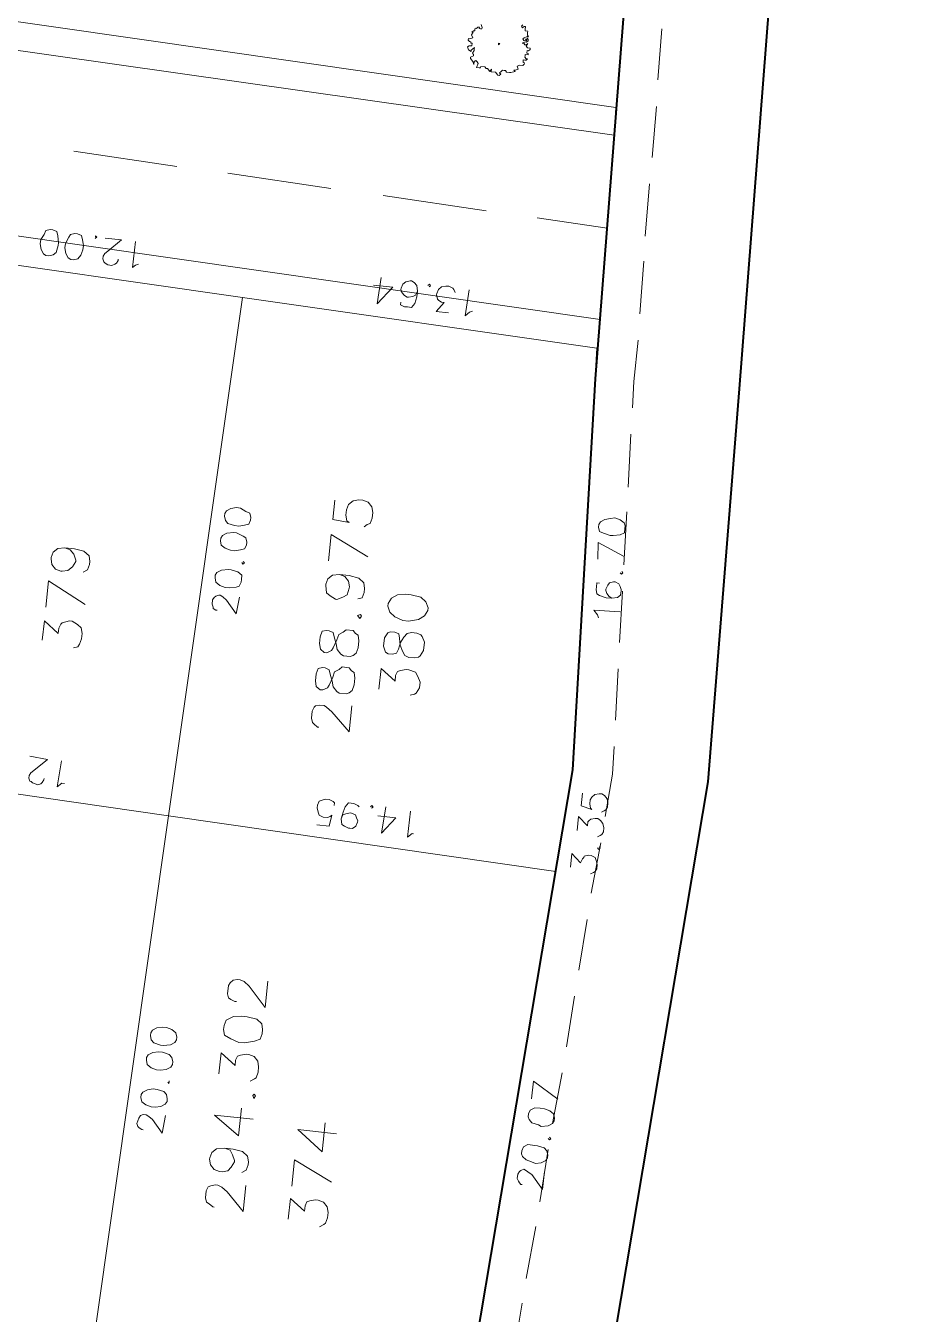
# Model space of a CAD drawing. Header units: metres. Extents: x -977055 to 805873, y -1033982 to 242021.
# Drawn here: x 2795.32 to 2829.6, y 1034.09 to 1083.47 of the extents above; entities that cross this region are included whole.
import ezdxf

# ---------------------------------------------------------------- set-up
doc = ezdxf.new("R2010")
doc.units = ezdxf.units.M
for name, color, linetype in [('PDF_0', 7, 'Continuous'), ('PDF_acera', 7, 'Continuous'), ('PDF_areas por lote', 7, 'Continuous'), ('PDF_COTAS', 7, 'Continuous'), ('PDF_linea de centro', 7, 'Continuous'), ('PDF_LOTES', 7, 'Continuous'), ('PDF_No. lotes', 7, 'Continuous'), ('PDF_PLANTAS', 7, 'Continuous'), ('PDF_Poligono Ceres', 7, 'Continuous')]:
    doc.layers.add(name, color=color, linetype=linetype)

# ---------------------------------------------------------------- blocks, each defined once
blk = doc.blocks.new('CALLE')
at = {"layer": 'PDF_0', "lineweight": 9}
for points in [[(15.706656, -308.41776), (14.097888, -308.333088)], [(18.077472, -308.587104), (16.468704, -308.460096)], [(20.448288, -308.714112), (18.83952, -308.62944)], [(50.083488, -308.62944), (48.47472, -308.671776)], [(52.454304, -308.587104), (50.887872, -308.62944)], [(54.82512, -308.502432), (53.258688, -308.544768)], [(22.819104, -308.883456), (21.252672, -308.756448)], [(25.18992, -309.010464), (23.623488, -308.925792)], [(40.049856, -309.010464), (38.441088, -309.095136)], [(42.420672, -308.883456), (40.811904, -308.968128)], [(45.29952, -308.798784), (44.02944, -308.798784), (43.225056, -308.84112)], [(47.712672, -308.714112), (46.103904, -308.756448)], [(27.560736, -309.137472), (25.994304, -309.0528)], [(29.931552, -309.306816), (28.36512, -309.179808)], [(32.895072, -309.391488), (32.048352, -309.433824), (30.735936, -309.349152)], [(35.265888, -309.26448), (33.699456, -309.349152)], [(37.636704, -309.137472), (36.070272, -309.222144)]]:
    blk.add_lwpolyline(points, dxfattribs=at)
at = {"layer": 'PDF_acera', "lineweight": 9}
for points in [[(43.775424, -239.41008), (47.83968, -249.697728), (45.807552, -307.57104)], [(51.43824, -307.401696), (52.623648, -272.770848), (51.43824, -307.401696), (52.28496, -307.35936), (53.512704, -272.770848), (52.28496, -307.35936)]]:
    blk.add_lwpolyline(points, dxfattribs=at)
at = {"layer": 'PDF_areas por lote', "lineweight": 9}
for points in [[(17.611776, -298.765152), (17.611776, -298.722816), (17.696448, -298.595808), (17.738784, -298.511136), (17.865792, -298.4688), (18.077472, -298.4688), (18.20448, -298.511136), (18.246816, -298.595808), (18.289152, -298.722816), (18.289152, -298.807488), (18.246816, -298.934496), (18.119808, -299.10384), (17.56944, -299.654208), (18.373824, -299.654208)], [(19.432224, -298.89216), (19.389888, -299.061504), (19.26288, -299.146176), (19.093536, -299.230848), (19.0512, -299.230848), (18.881856, -299.146176), (18.754848, -299.061504), (18.712512, -298.89216), (18.712512, -298.807488), (18.754848, -298.638144), (18.881856, -298.511136), (19.0512, -298.4688), (19.093536, -298.4688), (19.26288, -298.511136), (19.389888, -298.638144), (19.432224, -298.89216), (19.432224, -299.146176), (19.389888, -299.442528), (19.26288, -299.611872), (19.093536, -299.654208), (19.008864, -299.654208), (18.83952, -299.611872), (18.754848, -299.484864)], [(20.405952, -299.654208), (20.405952, -298.4688), (19.855584, -299.273184), (20.702304, -299.273184)], [(21.676032, -298.4688), (22.311072, -298.4688), (21.972384, -298.934496), (22.141728, -298.934496), (22.268736, -298.976832), (22.311072, -299.061504), (22.353408, -299.230848), (22.353408, -299.31552), (22.311072, -299.484864), (22.184064, -299.611872), (22.01472, -299.654208), (21.845376, -299.654208), (21.676032, -299.611872), (21.633696, -299.569536), (21.549024, -299.442528)], [(23.91984, -298.765152), (23.91984, -298.722816), (23.962176, -298.595808), (24.004512, -298.511136), (24.13152, -298.4688), (24.385536, -298.4688), (24.470208, -298.511136), (24.55488, -298.595808), (24.597216, -298.722816), (24.597216, -298.807488), (24.55488, -298.934496), (24.427872, -299.10384), (23.835168, -299.654208), (24.639552, -299.654208)], [(32.514048, -300.37392), (32.514048, -300.331584), (32.59872, -300.204576), (32.641056, -300.16224), (32.768064, -300.119904), (32.979744, -300.119904), (33.106752, -300.16224), (33.149088, -300.204576), (33.191424, -300.331584), (33.191424, -300.458592), (33.149088, -300.543264), (33.02208, -300.712608), (32.471712, -301.305312), (33.276096, -301.305312)], [(37.213344, -300.500928), (37.171008, -300.670272), (37.044, -300.79728), (36.874656, -300.839616), (36.83232, -300.839616), (36.62064, -300.79728), (36.535968, -300.670272), (36.451296, -300.500928), (36.451296, -300.458592), (36.535968, -300.289248), (36.62064, -300.16224), (36.83232, -300.119904), (36.874656, -300.119904), (37.044, -300.16224), (37.171008, -300.289248), (37.213344, -300.500928), (37.213344, -300.79728), (37.171008, -301.093632), (37.044, -301.262976), (36.874656, -301.305312), (36.747648, -301.305312), (36.578304, -301.262976), (36.535968, -301.135968)], [(37.848384, -301.305312), (38.398752, -300.119904), (37.594368, -300.119904)], [(39.457152, -300.119904), (38.864448, -300.119904), (38.822112, -300.627936), (38.864448, -300.543264), (39.033792, -300.500928), (39.203136, -300.500928), (39.37248, -300.543264), (39.499488, -300.670272), (39.541824, -300.839616), (39.541824, -300.966624), (39.499488, -301.135968), (39.37248, -301.262976), (39.203136, -301.305312), (39.033792, -301.305312), (38.864448, -301.262976), (38.822112, -301.178304), (38.73744, -301.093632)]]:
    blk.add_lwpolyline(points, dxfattribs=at)
for points in [[(23.030784, -298.4688), (22.86144, -298.511136), (22.776768, -298.722816), (22.692096, -298.976832), (22.692096, -299.146176), (22.776768, -299.442528), (22.86144, -299.611872), (23.030784, -299.654208), (23.157792, -299.654208), (23.327136, -299.611872), (23.454144, -299.442528), (23.49648, -299.146176), (23.49648, -298.976832), (23.454144, -298.722816), (23.327136, -298.511136), (23.157792, -298.4688)], [(21.125664, -299.569536), (21.040992, -299.611872), (21.125664, -299.654208), (21.168, -299.611872)], [(33.911136, -300.119904), (33.741792, -300.16224), (33.65712, -300.289248), (33.65712, -300.37392), (33.741792, -300.500928), (33.826464, -300.543264), (34.08048, -300.627936), (34.249824, -300.670272), (34.334496, -300.79728), (34.419168, -300.881952), (34.419168, -301.093632), (34.334496, -301.178304), (34.29216, -301.262976), (34.122816, -301.305312), (33.911136, -301.305312), (33.741792, -301.262976), (33.65712, -301.178304), (33.614784, -301.093632), (33.614784, -300.881952), (33.65712, -300.79728), (33.784128, -300.670272), (33.953472, -300.627936), (34.165152, -300.543264), (34.29216, -300.500928), (34.334496, -300.37392), (34.334496, -300.289248), (34.29216, -300.16224), (34.122816, -300.119904)], [(35.054208, -300.119904), (34.884864, -300.16224), (34.800192, -300.289248), (34.800192, -300.37392), (34.884864, -300.500928), (34.969536, -300.543264), (35.223552, -300.627936), (35.392896, -300.670272), (35.477568, -300.79728), (35.56224, -300.881952), (35.56224, -301.093632), (35.477568, -301.178304), (35.435232, -301.262976), (35.265888, -301.305312), (35.054208, -301.305312), (34.884864, -301.262976), (34.800192, -301.178304), (34.757856, -301.093632), (34.757856, -300.881952), (34.800192, -300.79728), (34.9272, -300.670272), (35.096544, -300.627936), (35.308224, -300.543264), (35.435232, -300.500928), (35.477568, -300.37392), (35.477568, -300.289248), (35.435232, -300.16224), (35.265888, -300.119904)], [(36.027936, -301.178304), (35.943264, -301.262976), (36.027936, -301.305312), (36.070272, -301.262976)]]:
    blk.add_lwpolyline(points, close=True, dxfattribs=at)
at = {"layer": 'PDF_COTAS', "lineweight": 9}
for points in [[(45.93456, -290.63664), (45.976896, -290.763648), (46.061568, -290.84832), (46.273248, -290.890656), (46.35792, -290.890656), (46.5696, -290.84832), (46.696608, -290.805984), (46.738944, -290.678976), (46.738944, -290.594304), (46.696608, -290.467296), (46.5696, -290.42496), (46.400256, -290.340288), (46.273248, -290.340288), (46.103904, -290.382624), (45.976896, -290.467296), (45.93456, -290.551968)], [(45.892224, -291.398688), (45.93456, -291.525696), (46.061568, -291.610368), (46.230912, -291.652704), (46.35792, -291.652704), (46.527264, -291.610368), (46.654272, -291.568032), (46.696608, -291.441024), (46.696608, -291.356352), (46.654272, -291.229344), (46.5696, -291.187008), (46.35792, -291.102336), (46.230912, -291.102336), (46.061568, -291.144672), (45.93456, -291.229344), (45.892224, -291.314016)], [(30.6936, -291.69504), (30.651264, -292.245408), (30.27024, -291.864384), (30.185568, -291.779712), (30.100896, -291.737376), (30.016224, -291.737376), (29.931552, -291.779712), (29.931552, -291.822048), (29.889216, -291.864384), (29.84688, -292.033728), (29.889216, -292.1184), (29.931552, -292.160736), (30.016224, -292.203072), (30.05856, -292.203072), (30.016224, -292.203072), (29.931552, -292.160736), (29.889216, -292.1184), (29.84688, -292.033728), (29.889216, -291.864384), (29.931552, -291.822048), (29.931552, -291.779712), (30.016224, -291.737376), (30.100896, -291.737376), (30.185568, -291.779712), (30.27024, -291.864384), (30.651264, -292.245408)], [(30.651264, -292.668768), (29.84688, -292.626432), (29.973888, -292.75344), (29.973888, -292.838112), (29.973888, -292.75344), (29.84688, -292.626432)], [(20.236608, -296.98704), (19.68624, -296.944704), (20.067264, -296.606016), (20.151936, -296.479008), (20.194272, -296.394336), (20.194272, -296.309664), (20.151936, -296.224992), (20.067264, -296.182656), (19.89792, -296.14032), (19.813248, -296.182656), (19.770912, -296.224992), (19.728576, -296.309664), (19.728576, -296.352), (19.728576, -296.309664), (19.770912, -296.224992), (19.813248, -296.182656), (19.89792, -296.14032), (20.067264, -296.182656), (20.151936, -296.224992), (20.194272, -296.309664), (20.194272, -296.394336), (20.151936, -296.479008), (20.067264, -296.606016), (19.68624, -296.944704)], [(20.702304, -296.182656), (20.575296, -296.224992), (20.490624, -296.352), (20.448288, -296.521344), (20.448288, -296.648352), (20.490624, -296.817696), (20.575296, -296.944704), (20.659968, -296.98704), (20.74464, -296.98704), (20.871648, -296.944704), (20.95632, -296.860032), (20.998656, -296.648352), (20.998656, -296.521344), (20.95632, -296.352), (20.871648, -296.224992), (20.786976, -296.182656)], [(20.702304, -296.182656), (20.575296, -296.224992), (20.490624, -296.352), (20.448288, -296.521344), (20.448288, -296.648352), (20.490624, -296.817696), (20.575296, -296.944704), (20.659968, -296.98704), (20.74464, -296.98704), (20.871648, -296.944704), (20.95632, -296.860032), (20.998656, -296.648352), (20.998656, -296.521344), (20.95632, -296.352), (20.871648, -296.224992), (20.786976, -296.182656)], [(21.845376, -296.224992), (21.718368, -296.267328), (21.633696, -296.394336), (21.59136, -296.56368), (21.59136, -296.690688), (21.633696, -296.860032), (21.718368, -296.98704), (21.80304, -297.029376), (21.887712, -297.029376), (22.01472, -296.98704), (22.099392, -296.902368), (22.141728, -296.690688), (22.141728, -296.56368), (22.099392, -296.394336), (22.01472, -296.267328), (21.930048, -296.224992)], [(21.845376, -296.224992), (21.718368, -296.267328), (21.633696, -296.394336), (21.59136, -296.56368), (21.59136, -296.690688), (21.633696, -296.860032), (21.718368, -296.98704), (21.80304, -297.029376), (21.887712, -297.029376), (22.01472, -296.98704), (22.099392, -296.902368), (22.141728, -296.690688), (22.141728, -296.56368), (22.099392, -296.394336), (22.01472, -296.267328), (21.930048, -296.224992)], [(22.607424, -296.267328), (22.480416, -296.309664), (22.395744, -296.394336), (22.353408, -296.606016), (22.353408, -296.690688), (22.395744, -296.902368), (22.480416, -297.029376), (22.565088, -297.071712), (22.64976, -297.071712), (22.776768, -297.029376), (22.86144, -296.902368), (22.903776, -296.733024), (22.903776, -296.606016), (22.86144, -296.436672), (22.776768, -296.309664), (22.692096, -296.267328)], [(22.607424, -296.267328), (22.480416, -296.309664), (22.395744, -296.394336), (22.353408, -296.606016), (22.353408, -296.690688), (22.395744, -296.902368), (22.480416, -297.029376), (22.565088, -297.071712), (22.64976, -297.071712), (22.776768, -297.029376), (22.86144, -296.902368), (22.903776, -296.733024), (22.903776, -296.606016), (22.86144, -296.436672), (22.776768, -296.309664), (22.692096, -296.267328)], [(36.19728, -297.537408), (35.689248, -297.495072), (36.070272, -297.156384), (36.154944, -297.029376), (36.19728, -296.944704), (36.19728, -296.902368), (36.154944, -296.817696), (36.112608, -296.77536), (36.027936, -296.733024), (35.900928, -296.733024), (35.816256, -296.77536), (35.77392, -296.77536), (35.731584, -296.860032), (35.731584, -296.902368), (35.731584, -296.860032), (35.77392, -296.77536), (35.816256, -296.77536), (35.900928, -296.733024), (36.027936, -296.733024), (36.112608, -296.77536), (36.154944, -296.817696), (36.19728, -296.902368), (36.19728, -296.944704), (36.154944, -297.029376), (36.070272, -297.156384), (35.689248, -297.495072)], [(36.705312, -296.733024), (36.578304, -296.77536), (36.493632, -296.902368), (36.451296, -297.071712), (36.451296, -297.19872), (36.493632, -297.4104), (36.535968, -297.495072), (36.662976, -297.537408), (36.747648, -297.537408), (36.874656, -297.537408), (36.959328, -297.4104), (37.001664, -297.19872), (37.001664, -297.114048), (36.959328, -296.902368), (36.874656, -296.77536), (36.789984, -296.733024)], [(36.705312, -296.733024), (36.578304, -296.77536), (36.493632, -296.902368), (36.451296, -297.071712), (36.451296, -297.19872), (36.493632, -297.4104), (36.535968, -297.495072), (36.662976, -297.537408), (36.747648, -297.537408), (36.874656, -297.537408), (36.959328, -297.4104), (37.001664, -297.19872), (37.001664, -297.114048), (36.959328, -296.902368), (36.874656, -296.77536), (36.789984, -296.733024)], [(37.848384, -296.77536), (37.721376, -296.817696), (37.636704, -296.944704), (37.594368, -297.114048), (37.594368, -297.241056), (37.636704, -297.4104), (37.67904, -297.537408), (37.806048, -297.579744), (37.89072, -297.579744), (38.017728, -297.537408), (38.060064, -297.452736), (38.144736, -297.241056), (38.144736, -297.156384), (38.1024, -296.944704), (38.017728, -296.817696), (37.933056, -296.77536)], [(37.848384, -296.77536), (37.721376, -296.817696), (37.636704, -296.944704), (37.594368, -297.114048), (37.594368, -297.241056), (37.636704, -297.4104), (37.67904, -297.537408), (37.806048, -297.579744), (37.89072, -297.579744), (38.017728, -297.537408), (38.060064, -297.452736), (38.144736, -297.241056), (38.144736, -297.156384), (38.1024, -296.944704), (38.017728, -296.817696), (37.933056, -296.77536)], [(38.610432, -296.817696), (38.483424, -296.860032), (38.398752, -296.944704), (38.356416, -297.156384), (38.356416, -297.283392), (38.398752, -297.452736), (38.441088, -297.579744), (38.568096, -297.62208), (38.652768, -297.62208), (38.779776, -297.579744), (38.822112, -297.452736), (38.906784, -297.283392), (38.906784, -297.156384), (38.864448, -296.98704), (38.779776, -296.860032), (38.695104, -296.817696)], [(38.610432, -296.817696), (38.483424, -296.860032), (38.398752, -296.944704), (38.356416, -297.156384), (38.356416, -297.283392), (38.398752, -297.452736), (38.441088, -297.579744), (38.568096, -297.62208), (38.652768, -297.62208), (38.779776, -297.579744), (38.822112, -297.452736), (38.906784, -297.283392), (38.906784, -297.156384), (38.864448, -296.98704), (38.779776, -296.860032), (38.695104, -296.817696)], [(21.295008, -296.98704), (21.252672, -296.98704), (21.210336, -296.98704), (21.252672, -296.944704), (21.210336, -296.98704), (21.252672, -296.98704)], [(37.298016, -297.537408), (37.25568, -297.579744), (37.213344, -297.537408), (37.25568, -297.495072), (37.213344, -297.537408), (37.25568, -297.579744)], [(30.185568, -301.093632), (30.27024, -301.093632), (30.312576, -301.051296), (30.354912, -300.924288), (30.354912, -300.79728), (30.312576, -300.712608), (30.27024, -300.627936), (30.143232, -300.5856), (30.05856, -300.5856), (29.931552, -300.627936), (29.84688, -300.670272), (29.804544, -300.79728), (29.804544, -300.924288), (29.84688, -301.00896), (29.889216, -301.051296), (29.550528, -301.00896), (29.550528, -300.627936), (29.550528, -301.00896), (29.889216, -301.051296), (29.84688, -301.00896), (29.804544, -300.924288), (29.804544, -300.79728), (29.84688, -300.670272), (29.931552, -300.627936), (30.05856, -300.5856), (30.143232, -300.5856), (30.27024, -300.627936), (30.312576, -300.712608), (30.354912, -300.79728), (30.354912, -300.924288), (30.312576, -301.051296), (30.27024, -301.093632)], [(30.227904, -301.85568), (30.27024, -301.813344), (30.312576, -301.686336), (30.312576, -301.601664), (30.312576, -301.516992), (30.185568, -301.43232), (30.016224, -301.389984), (29.804544, -301.347648), (29.6352, -301.389984), (29.592864, -301.474656), (29.550528, -301.601664), (29.550528, -301.644), (29.550528, -301.728672), (29.6352, -301.813344), (29.762208, -301.85568), (29.804544, -301.85568), (29.889216, -301.813344), (29.973888, -301.771008), (30.016224, -301.644), (30.016224, -301.601664), (29.973888, -301.474656), (29.931552, -301.389984), (29.804544, -301.347648), (29.931552, -301.389984), (29.973888, -301.474656), (30.016224, -301.601664), (30.016224, -301.644), (29.973888, -301.771008), (29.889216, -301.813344), (29.804544, -301.85568), (29.762208, -301.85568), (29.6352, -301.813344), (29.550528, -301.728672), (29.550528, -301.644), (29.550528, -301.601664), (29.592864, -301.474656), (29.6352, -301.389984), (29.804544, -301.347648), (30.016224, -301.389984), (30.185568, -301.43232), (30.312576, -301.516992), (30.312576, -301.601664), (30.312576, -301.686336), (30.27024, -301.813344)], [(30.27024, -302.194368), (30.312576, -302.236704), (30.27024, -302.27904), (30.227904, -302.236704), (30.27024, -302.27904), (30.312576, -302.236704)], [(30.016224, -302.448384), (30.016224, -302.998752), (29.508192, -302.617728), (30.312576, -302.660064), (29.508192, -302.617728), (30.016224, -302.998752)], [(30.27024, -303.422112), (29.465856, -303.422112), (29.592864, -303.54912), (29.592864, -303.591456), (29.592864, -303.54912), (29.465856, -303.422112)], [(20.236608, -307.909728), (20.151936, -307.952064), (20.067264, -308.079072), (20.024928, -308.248416), (19.982592, -308.375424), (20.024928, -308.544768), (20.1096, -308.671776), (20.194272, -308.714112), (20.278944, -308.714112), (20.405952, -308.671776), (20.490624, -308.587104), (20.53296, -308.375424), (20.53296, -308.290752), (20.53296, -308.079072), (20.448288, -307.952064), (20.32128, -307.909728)], [(21.37968, -307.9944), (21.295008, -308.036736), (21.210336, -308.121408), (21.168, -308.333088), (21.125664, -308.41776), (21.168, -308.62944), (21.252672, -308.756448), (21.337344, -308.798784), (21.422016, -308.798784), (21.549024, -308.756448), (21.633696, -308.62944), (21.676032, -308.460096), (21.676032, -308.333088), (21.676032, -308.163744), (21.59136, -308.036736), (21.464352, -307.9944)], [(39.499488, -308.20608), (39.37248, -308.248416), (39.330144, -308.375424), (39.287808, -308.587104), (39.287808, -308.671776), (39.330144, -308.883456), (39.414816, -309.010464), (39.541824, -309.010464), (39.626496, -309.010464), (39.711168, -308.968128), (39.79584, -308.84112), (39.838176, -308.671776), (39.79584, -308.544768), (39.753504, -308.375424), (39.668832, -308.248416), (39.58416, -308.20608)]]:
    blk.add_lwpolyline(points, close=True, dxfattribs=at)
for points in [[(46.611936, -291.991392), (46.654272, -292.033728), (46.696608, -291.991392), (46.654272, -291.991392)], [(46.061568, -292.75344), (46.019232, -292.75344), (45.93456, -292.711104), (45.892224, -292.668768), (45.849888, -292.584096), (45.849888, -292.457088), (45.892224, -292.372416), (45.93456, -292.33008), (46.019232, -292.287744), (46.103904, -292.287744), (46.188576, -292.33008), (46.273248, -292.414752), (46.654272, -292.795776), (46.654272, -292.287744)], [(45.976896, -293.38848), (45.93456, -293.303808), (45.849888, -293.219136), (46.654272, -293.219136)], [(46.35792, -300.79728), (45.553536, -300.754944), (46.103904, -301.178304), (46.103904, -300.5856)], [(45.680544, -301.474656), (45.595872, -301.474656), (45.553536, -301.601664), (45.553536, -301.686336), (45.553536, -301.813344), (45.680544, -301.898016), (45.892224, -301.940352), (46.061568, -301.940352), (46.230912, -301.898016), (46.315584, -301.813344), (46.35792, -301.728672), (46.35792, -301.686336), (46.315584, -301.559328), (46.230912, -301.474656), (46.103904, -301.43232), (46.061568, -301.43232), (45.976896, -301.474656), (45.892224, -301.559328), (45.849888, -301.644), (45.849888, -301.686336), (45.892224, -301.813344), (45.93456, -301.898016), (46.061568, -301.940352)], [(46.230912, -302.27904), (46.273248, -302.321376), (46.315584, -302.27904), (46.273248, -302.236704)], [(45.5112, -302.956416), (45.5112, -302.575392), (45.807552, -302.787072), (45.807552, -302.7024), (45.849888, -302.617728), (45.892224, -302.575392), (46.019232, -302.533056), (46.061568, -302.533056), (46.188576, -302.575392), (46.273248, -302.660064), (46.315584, -302.787072), (46.315584, -302.871744), (46.273248, -302.998752), (46.230912, -303.041088), (46.14624, -303.083424)], [(45.638208, -303.676128), (45.595872, -303.591456), (45.468864, -303.464448), (46.273248, -303.506784)], [(19.305216, -308.036736), (19.305216, -307.9944), (19.347552, -307.952064), (19.389888, -307.909728), (19.47456, -307.867392), (19.601568, -307.867392), (19.68624, -307.909728), (19.728576, -307.952064), (19.770912, -308.036736), (19.728576, -308.121408), (19.68624, -308.20608), (19.643904, -308.290752), (19.220544, -308.671776), (19.770912, -308.671776)], [(21.930048, -308.036736), (22.480416, -308.036736), (22.01472, -308.84112)], [(29.084832, -308.460096), (29.508192, -308.460096), (29.254176, -308.756448), (29.381184, -308.798784), (29.42352, -308.84112), (29.465856, -308.84112), (29.508192, -308.968128), (29.508192, -309.0528), (29.465856, -309.179808), (29.381184, -309.222144), (29.254176, -309.26448), (29.127168, -309.26448), (29.042496, -309.222144), (29.00016, -309.179808), (28.957824, -309.095136)], [(30.227904, -308.544768), (30.651264, -308.544768), (30.397248, -308.84112), (30.524256, -308.84112), (30.566592, -308.883456), (30.608928, -308.925792), (30.651264, -309.0528), (30.651264, -309.137472), (30.608928, -309.222144), (30.524256, -309.306816), (30.397248, -309.349152), (30.27024, -309.349152), (30.185568, -309.306816), (30.143232, -309.26448), (30.100896, -309.179808)], [(31.370976, -308.587104), (30.989952, -308.587104), (30.90528, -308.925792), (30.947616, -308.883456), (31.074624, -308.84112), (31.201632, -308.84112), (31.286304, -308.883456), (31.370976, -308.968128), (31.413312, -309.095136), (31.413312, -309.179808), (31.370976, -309.26448), (31.286304, -309.349152), (31.159296, -309.391488), (31.032288, -309.391488), (30.947616, -309.349152), (30.90528, -309.306816), (30.862944, -309.222144)], [(36.747648, -308.502432), (36.83232, -308.460096), (36.959328, -308.333088), (37.001664, -309.137472)], [(37.806048, -308.41776), (37.806048, -308.333088), (37.67904, -308.333088), (37.594368, -308.333088), (37.46736, -308.375424), (37.425024, -308.460096), (37.382688, -308.671776), (37.382688, -308.84112), (37.425024, -309.010464), (37.509696, -309.095136), (37.636704, -309.095136), (37.67904, -309.095136), (37.763712, -309.0528), (37.848384, -309.010464), (37.89072, -308.883456), (37.89072, -308.84112), (37.848384, -308.714112), (37.763712, -308.671776), (37.636704, -308.62944), (37.594368, -308.62944), (37.509696, -308.671776), (37.425024, -308.756448), (37.382688, -308.84112)], [(38.52576, -308.290752), (39.033792, -308.248416), (38.695104, -309.0528)], [(20.786976, -308.671776), (20.74464, -308.714112), (20.786976, -308.756448), (20.829312, -308.714112)], [(38.187072, -309.010464), (38.144736, -309.0528), (38.187072, -309.095136), (38.229408, -309.0528)], [(29.762208, -309.222144), (29.719872, -309.26448), (29.762208, -309.306816), (29.804544, -309.26448)]]:
    blk.add_lwpolyline(points, dxfattribs=at)
at = {"layer": 'PDF_linea de centro', "lineweight": 9}
for points in [[(49.194432, -291.06), (49.067424, -294.2352)], [(49.025088, -295.801632), (48.89808, -298.976832)], [(48.855744, -300.5856), (48.728736, -303.7608)], [(48.6864, -305.327232), (48.601728, -307.486368)]]:
    blk.add_lwpolyline(points, dxfattribs=at)
at = {"layer": 'PDF_LOTES', "lineweight": 20}
for points in [[(29.677536, -286.487712), (29.338848, -296.097984), (13.33584, -295.547616), (13.674528, -285.937344)], [(45.638208, -287.03808), (45.29952, -296.648352), (29.338848, -296.097984), (29.677536, -286.487712)], [(29.338848, -296.097984), (28.915488, -308.036736), (12.870144, -307.063008), (13.33584, -295.547616)], [(45.29952, -296.648352), (44.918496, -307.57104), (32.048352, -308.20608), (28.915488, -308.036736), (29.338848, -296.097984)]]:
    blk.add_lwpolyline(points, close=True, dxfattribs=at)
at = {"layer": 'PDF_No. lotes', "lineweight": 20}
for points in [[(34.249824, -291.69504), (34.842528, -291.69504), (34.50384, -292.160736), (34.673184, -292.160736), (34.800192, -292.203072), (34.842528, -292.245408), (34.9272, -292.457088), (34.9272, -292.54176), (34.842528, -292.711104), (34.757856, -292.838112), (34.588512, -292.880448), (34.419168, -292.880448), (34.249824, -292.838112), (34.165152, -292.795776), (34.122816, -292.668768)], [(35.477568, -292.880448), (36.070272, -291.69504), (35.265888, -291.69504)], [(37.128672, -292.076064), (37.086336, -292.245408), (36.959328, -292.372416), (36.789984, -292.457088), (36.747648, -292.457088), (36.578304, -292.372416), (36.451296, -292.245408), (36.40896, -292.076064), (36.40896, -292.033728), (36.451296, -291.864384), (36.578304, -291.737376), (36.747648, -291.69504), (36.789984, -291.69504), (36.959328, -291.737376), (37.086336, -291.864384), (37.128672, -292.076064), (37.128672, -292.372416), (37.086336, -292.668768), (36.959328, -292.838112), (36.789984, -292.880448), (36.705312, -292.880448), (36.535968, -292.838112), (36.451296, -292.711104)], [(17.484768, -301.051296), (18.119808, -301.051296), (17.78112, -301.516992), (17.950464, -301.516992), (18.077472, -301.559328), (18.119808, -301.644), (18.162144, -301.813344), (18.162144, -301.898016), (18.119808, -302.06736), (17.9928, -302.194368), (17.823456, -302.236704), (17.654112, -302.236704), (17.484768, -302.194368), (17.442432, -302.152032), (17.35776, -302.025024)], [(18.754848, -302.236704), (19.305216, -301.051296), (18.500832, -301.051296)], [(20.236608, -302.236704), (20.236608, -301.051296), (19.643904, -301.85568), (20.53296, -301.85568)], [(33.8688, -302.06736), (34.50384, -302.06736), (34.165152, -302.533056), (34.334496, -302.533056), (34.461504, -302.575392), (34.50384, -302.660064), (34.546176, -302.829408), (34.546176, -302.91408), (34.50384, -303.12576), (34.376832, -303.210432), (34.207488, -303.295104), (34.038144, -303.295104), (33.8688, -303.210432), (33.826464, -303.168096), (33.784128, -303.041088)]]:
    blk.add_lwpolyline(points, dxfattribs=at)
for points in [[(35.181216, -302.06736), (35.011872, -302.152032), (34.969536, -302.236704), (34.969536, -302.363712), (35.011872, -302.49072), (35.13888, -302.533056), (35.35056, -302.575392), (35.519904, -302.660064), (35.646912, -302.744736), (35.689248, -302.871744), (35.689248, -303.041088), (35.646912, -303.168096), (35.604576, -303.210432), (35.435232, -303.295104), (35.181216, -303.295104), (35.011872, -303.210432), (34.969536, -303.168096), (34.9272, -303.041088), (34.9272, -302.871744), (34.969536, -302.744736), (35.096544, -302.660064), (35.265888, -302.575392), (35.477568, -302.533056), (35.604576, -302.49072), (35.646912, -302.363712), (35.646912, -302.236704), (35.604576, -302.152032), (35.435232, -302.06736)], [(36.40896, -302.06736), (36.239616, -302.152032), (36.112608, -302.321376), (36.027936, -302.575392), (36.027936, -302.744736), (36.112608, -303.041088), (36.239616, -303.210432), (36.40896, -303.295104), (36.493632, -303.295104), (36.662976, -303.210432), (36.789984, -303.041088), (36.83232, -302.744736), (36.83232, -302.575392), (36.789984, -302.321376), (36.662976, -302.152032), (36.493632, -302.06736)]]:
    blk.add_lwpolyline(points, close=True, dxfattribs=at)
at = {"layer": 'PDF_PLANTAS', "lineweight": 9}
blk.add_lwpolyline([(54.359424, -302.998752), (54.274752, -303.041088), (54.232416, -303.041088), (54.232416, -302.998752), (54.232416, -302.956416), (54.274752, -302.956416), (54.274752, -302.91408), (54.232416, -302.871744), (54.232416, -302.829408), (54.19008, -302.829408), (54.147744, -302.829408), (54.147744, -302.787072), (54.105408, -302.744736), (54.105408, -302.787072), (54.020736, -302.744736), (53.936064, -302.787072), (53.893728, -302.7024), (53.893728, -302.660064), (53.851392, -302.660064), (53.809056, -302.7024), (53.809056, -302.744736), (53.76672, -302.744736), (53.76672, -302.787072), (53.682048, -302.787072), (53.682048, -302.744736), (53.682048, -302.7024), (53.639712, -302.660064), (53.55504, -302.7024), (53.512704, -302.787072), (53.55504, -302.787072), (53.597376, -302.829408), (53.639712, -302.871744), (53.597376, -302.871744), (53.55504, -302.871744), (53.470368, -302.829408), (53.428032, -302.871744), (53.385696, -302.871744), (53.34336, -302.787072), (53.301024, -302.787072), (53.216352, -302.871744), (53.13168, -302.91408), (53.216352, -302.91408), (53.258688, -302.956416), (53.216352, -302.998752), (53.174016, -303.041088), (53.047008, -302.998752), (53.047008, -303.083424), (53.047008, -303.12576), (53.089344, -303.12576), (53.089344, -303.252768), (53.047008, -303.295104), (53.047008, -303.33744), (52.962336, -303.422112), (53.047008, -303.464448), (52.962336, -303.464448), (52.962336, -303.591456), (52.877664, -303.676128), (52.877664, -303.718464), (52.92, -303.7608), (52.962336, -303.718464), (53.004672, -303.7608), (53.047008, -303.803136), (53.047008, -303.845472), (53.047008, -303.887808), (53.004672, -303.930144), (53.004672, -304.014816), (53.004672, -304.057152), (53.047008, -304.18416), (53.089344, -304.141824), (53.089344, -304.18416), (53.13168, -304.268832), (53.216352, -304.226496), (53.258688, -304.311168), (53.258688, -304.39584), (53.301024, -304.438176), (53.34336, -304.438176), (53.34336, -304.39584), (53.428032, -304.39584), (53.428032, -304.438176), (53.428032, -304.480512), (53.470368, -304.522848), (53.470368, -304.480512), (53.512704, -304.438176), (53.55504, -304.438176), (53.597376, -304.438176), (53.597376, -304.522848), (53.639712, -304.522848), (53.639712, -304.480512), (53.724384, -304.480512), (53.724384, -304.522848), (53.76672, -304.565184), (53.809056, -304.565184), (53.809056, -304.480512), (53.851392, -304.438176), (53.936064, -304.480512), (53.893728, -304.438176), (53.893728, -304.39584), (53.936064, -304.353504), (53.936064, -304.311168), (53.9784, -304.39584), (53.9784, -304.438176), (54.020736, -304.480512), (54.063072, -304.480512), (54.105408, -304.438176), (54.063072, -304.438176), (54.063072, -304.39584), (54.020736, -304.438176), (54.020736, -304.353504), (54.063072, -304.311168), (54.105408, -304.353504), (54.147744, -304.438176), (54.147744, -304.480512), (54.19008, -304.438176), (54.274752, -304.438176), (54.317088, -304.438176), (54.317088, -304.353504), (54.359424, -304.353504), (54.444096, -304.353504), (54.444096, -304.311168), (54.40176, -304.268832), (54.444096, -304.226496), (54.486432, -304.268832)], dxfattribs=at)
blk.add_lwpolyline([(53.851392, -303.633792), (53.851392, -303.591456), (53.809056, -303.591456)], close=True, dxfattribs=at)
at = {"layer": 'PDF_Poligono Ceres', "lineweight": 40}
for points in [[(51.141888, -203.00112), (54.655776, -216.252288), (55.163808, -217.099008), (59.2704, -221.374944), (63.546336, -227.174976), (65.705472, -232.890336), (67.52592, -236.996928), (69.177024, -241.52688), (73.198944, -250.62912), (76.247136, -256.34448), (80.819424, -263.837952), (86.534784, -276.369408), (88.69392, -282.719808), (91.318752, -290.551968), (93.1392, -295.843968), (95.806368, -307.401696), (80.692416, -307.486368), (64.054368, -307.020672), (43.987104, -307.613376), (32.048352, -308.20608), (0.21168, -306.30096)], [(98.177184, -311.762304), (80.565408, -311.889312), (64.13904, -311.423616), (44.156448, -312.01632), (32.133024, -312.355008), (0.21168, -310.449888), (-27.73008, -307.613376), (-52.49664, -303.506784), (-92.461824, -298.722816), (-129.802176, -294.785568)]]:
    blk.add_lwpolyline(points, dxfattribs=at)

msp = doc.modelspace()

# ---------------------------------------------------------------- block references
at = {"xscale": 1.255773352820658, "yscale": 1.255773352820658, "zscale": 1.255773352820658, "rotation": 83.85573648860341}
msp.add_blockref('CALLE', (2427.15058, 1056.36283, 1015.371), dxfattribs=at)

doc.saveas('drawing.dxf')
